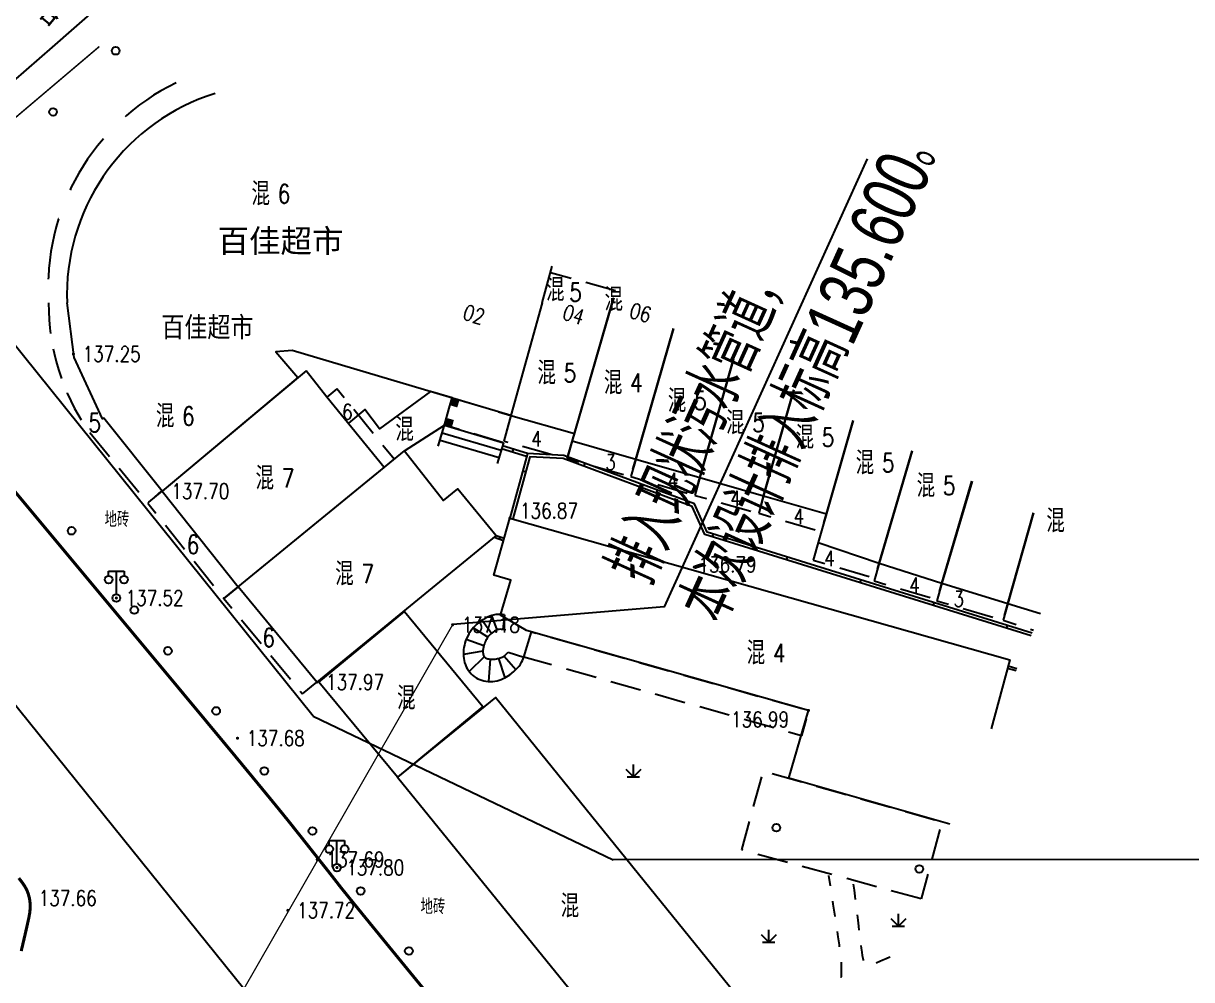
# Model space of a CAD drawing. Extents: x 529262 to 576451, y 2694391 to 2717535.
# Drawn here: x 566711.6 to 566787.5, y 2709708.6 to 2709770.7 of the extents above; entities that cross this region are included whole.
import ezdxf
from ezdxf.enums import TextEntityAlignment as Align
from ezdxf.xclip import XClip

# ---------------------------------------------------------------- set-up
doc = ezdxf.new("R2010")
doc.units = 0
doc.header["$XCLIPFRAME"] = 0
for name, pattern in [('X15', [6, 4, -2]), ('X5', [3, 2, -1]), ('X6', [2, 1, -1])]:
    doc.linetypes.add(name, pattern=pattern)
for name, color, linetype in [('a红线图', 1, 'Continuous'), ('DLDW', 8, 'Continuous'), ('DLSS', 4, 'Continuous'), ('GCD', 8, 'Continuous'), ('JMD', 8, 'Continuous'), ('PP-COM', 7, 'Continuous'), ('RD-中线', 40, 'Continuous'), ('RD-红线', 7, 'Continuous'), ('ZBTZ', 8, 'Continuous'), ('ZJ', 7, 'Continuous'), ('纵断_分栏文字', 7, 'Continuous')]:
    doc.layers.add(name, color=color, linetype=linetype)
doc.styles.add('HZ', font='rs.shx', dxfattribs={"width": 0.8, "bigfont": 'hztxt.shx'})
doc.styles.add('SMEDI', font='smsim.shx', dxfattribs={"width": 0.75, "height": 3.5, "bigfont": 'smfs.shx'})
doc.styles.add('等线体', font='simhei.ttf')

# ---------------------------------------------------------------- blocks, each defined once
blk = doc.blocks.new('A$C19FD0107')
at = {"layer": 'RD-中线', "color": 8, "linetype": 'Continuous'}
blk.add_lwpolyline([(-4580.139, 15692.554), (-4507.042, 15604.003, 0.001888), (-4505.593, 15602.261), (-4424.292, 15505.273, -0.004939), (-4420.53, 15500.694), (-4323.86, 15380.632, 0.004034), (-4320.794, 15376.886), (-4296.848, 15348.109, -0.00385), (-4293.92, 15344.535), (-4230.187, 15265.498)], format="xyb", dxfattribs=at)
at = {"layer": 'RD-中线', "color": 8, "linetype": 'Continuous', "flags": 128}
for points in [[(-4490.734, 14139.438, 0), (-4490.29, 14139.417)], [(-3818.251, 14086.168, 0), (-3817.74, 14086.169)]]:
    blk.add_lwpolyline(points, format="xyb", dxfattribs=at)
at = {"layer": 'RD-红线', "color": 8, "linetype": 'Continuous', "flags": 128}
for points in [[(-4287.869, 15375.634), (-4284.503, 15378.584), (-4253.031, 15406.179, -0.069315), (-4230.894, 15420.727), (-4170.666, 15449.304, 0.033388), (-4158.556, 15456.074), (-4086.593, 15502.865, 0.0325), (-4075.772, 15510.947)], [(-3794.908, 15321.652), (-3823.761, 15322.646, 0.003807), (-3833.351, 15322.903), (-3983.883, 15325.796, 0.004916), (-3996.271, 15325.912), (-4248.07, 15325.798)]]:
    blk.add_lwpolyline(points, format="xyb", dxfattribs=at)
at = {"layer": 'RD-红线', "color": 8, "flags": 128}
blk.add_lwpolyline([(-4267.556, 15335.122), (-4289.066, 15361.844)], dxfattribs=at)
at = {"layer": 'RD-红线', "color": 8, "linetype": 'Continuous'}
blk.add_lwpolyline([(-4267.556, 15335.122), (-4248.07, 15325.798, 0.227166)], format="xyb", dxfattribs=at)
blk = doc.blocks.new('GC200')
at = {"linetype": 'Continuous', "const_width": 0.2, "flags": 128}
blk.add_lwpolyline([(-0.1, 0, 1), (0.1, 0, 1)], format="xyb", close=True, dxfattribs=at)
blk = doc.blocks.new('gc097')
at = {"color": 8}
for p, q in [((-1, 2.9), (-1, 3.5)), ((-1, 3.5), (1, 3.5)), ((0, 0.5), (0, 3.5)), ((1, 3.5), (1, 2.9))]:
    blk.add_line(p, q, dxfattribs=at)
for centre in [(-1, 2.4), (1, 2.4), (0, 0)]:
    blk.add_circle(centre, 0.5, dxfattribs=at)
blk = doc.blocks.new('gc170')
at = {"color": 8, "linetype": 'Continuous'}
blk.add_circle((0, 0), 0.5, dxfattribs=at)
blk = doc.blocks.new('gc124')
at = {"color": 8}
for p, q in [((0, 0), (0, 1.6)), ((-1, 1), (0, 0)), ((-0.8, 0), (0.8, 0)), ((0, 0), (1, 1))]:
    blk.add_line(p, q, dxfattribs=at)
blk = doc.blocks.new('gc002')
at = {"color": 8, "const_width": 1}
blk.add_lwpolyline([(-0.5, 0), (0.5, 0)], dxfattribs=at)

msp = doc.modelspace()

# ---------------------------------------------------------------- linework, layer by layer
at = {"layer": 'a红线图', "color": 8, "linetype": 'Continuous', "lineweight": 0, "flags": 128}
msp.add_lwpolyline([(566640.215, 2709420.592), (566639.394, 2709439.134), (566650.551, 2709482.846), (566667.752, 2709540.108), (566678.845, 2709573.442), (566678.845, 2709573.442), (566689.312, 2709594.528), (566707.611, 2709631.396), (566710.408, 2709648.217), (566718.071, 2709694.303), (566739.511, 2709731.688)], dxfattribs=at)
msp.add_lwpolyline([(566640.215, 2709420.592), (566639.394, 2709439.134), (566650.551, 2709482.846), (566667.752, 2709540.108), (566678.845, 2709573.442), (566678.845, 2709573.442), (566689.312, 2709594.528), (566707.611, 2709631.396), (566710.408, 2709648.217), (566718.071, 2709694.303), (566739.511, 2709731.688)], dxfattribs=at)
msp.add_lwpolyline([(566640.215, 2709420.592), (566639.394, 2709439.134), (566650.551, 2709482.846), (566667.752, 2709540.108), (566678.845, 2709573.442), (566678.845, 2709573.442), (566689.312, 2709594.528), (566707.611, 2709631.396), (566710.408, 2709648.217), (566718.071, 2709694.303), (566739.511, 2709731.688)], dxfattribs=at)
msp.add_lwpolyline([(566640.215, 2709420.592), (566639.394, 2709439.134), (566650.551, 2709482.846), (566667.752, 2709540.108), (566678.845, 2709573.442), (566678.845, 2709573.442), (566689.312, 2709594.528), (566707.611, 2709631.396), (566710.408, 2709648.217), (566718.071, 2709694.303), (566739.511, 2709731.688)], dxfattribs=at)
at = {"layer": 'DLSS', "linetype": 'Continuous', "const_width": 0.1, "flags": 128}
msp.add_lwpolyline([(566716.538, 2709769.225), (566710.428, 2709764.051), (566707.283, 2709760.891), (566706.12, 2709759.042), (566705.105, 2709757.096), (566704.255, 2709755.205), (566703.344, 2709752.568)], dxfattribs=at)
msp.add_lwpolyline([(566716.538, 2709769.225), (566710.428, 2709764.051), (566707.283, 2709760.891), (566706.12, 2709759.042), (566705.105, 2709757.096), (566704.255, 2709755.205), (566703.344, 2709752.568)], dxfattribs=at)
at = {"layer": 'DLSS', "linetype": 'Continuous', "const_width": 0.2}
msp.add_lwpolyline([(566738.142, 2709707.365), (566736.643, 2709709.196), (566735.355, 2709710.77), (566734.279, 2709712.087), (566733.414, 2709713.148), (566732.761, 2709713.952), (566732.319, 2709714.5), (566732.088, 2709714.79), (566731.966, 2709714.95), (566731.846, 2709715.104), (566731.731, 2709715.252), (566731.619, 2709715.396), (566731.511, 2709715.533), (566731.407, 2709715.666), (566731.307, 2709715.793), (566731.21, 2709715.914), (566731.113, 2709716.035), (566731.013, 2709716.162), (566730.909, 2709716.293), (566730.801, 2709716.429), (566730.689, 2709716.571), (566730.573, 2709716.718), (566730.453, 2709716.869), (566730.33, 2709717.026), (566730.199, 2709717.192), (566730.058, 2709717.371), (566729.906, 2709717.563), (566729.744, 2709717.768), (566729.57, 2709717.987), (566729.386, 2709718.219), (566729.191, 2709718.463), (566728.986, 2709718.721), (566728.743, 2709719.025), (566728.435, 2709719.405), (566728.063, 2709719.862), (566727.625, 2709720.396), (566727.123, 2709721.007), (566726.556, 2709721.695), (566725.925, 2709722.46), (566725.229, 2709723.302), (566724.261, 2709724.468), (566722.816, 2709726.206), (566720.894, 2709728.515), (566718.494, 2709731.396), (566715.616, 2709734.848), (566712.261, 2709738.871), (566708.428, 2709743.467)], dxfattribs=at)
msp.add_lwpolyline([(566738.142, 2709707.365), (566736.643, 2709709.196), (566735.355, 2709710.77), (566734.279, 2709712.087), (566733.414, 2709713.148), (566732.761, 2709713.952), (566732.319, 2709714.5), (566732.088, 2709714.79), (566731.966, 2709714.95), (566731.846, 2709715.104), (566731.731, 2709715.252), (566731.619, 2709715.396), (566731.511, 2709715.533), (566731.407, 2709715.666), (566731.307, 2709715.793), (566731.21, 2709715.914), (566731.113, 2709716.035), (566731.013, 2709716.162), (566730.909, 2709716.293), (566730.801, 2709716.429), (566730.689, 2709716.571), (566730.573, 2709716.718), (566730.453, 2709716.869), (566730.33, 2709717.026), (566730.199, 2709717.192), (566730.058, 2709717.371), (566729.906, 2709717.563), (566729.744, 2709717.768), (566729.57, 2709717.987), (566729.386, 2709718.219), (566729.191, 2709718.463), (566728.986, 2709718.721), (566728.743, 2709719.025), (566728.435, 2709719.405), (566728.063, 2709719.862), (566727.625, 2709720.396), (566727.123, 2709721.007), (566726.556, 2709721.695), (566725.925, 2709722.46), (566725.229, 2709723.302), (566724.261, 2709724.468), (566722.816, 2709726.206), (566720.894, 2709728.515), (566718.494, 2709731.396), (566715.616, 2709734.848), (566712.261, 2709738.871), (566708.428, 2709743.467)], dxfattribs=at)
at = {"layer": 'DLSS', "linetype": 'Continuous', "const_width": 0.2, "elevation": 138.333, "flags": 128}
msp.add_lwpolyline([(566711.462, 2709710.472), (566711.557, 2709710.874), (566711.647, 2709711.262), (566711.734, 2709711.635), (566711.815, 2709711.994), (566711.893, 2709712.339), (566711.965, 2709712.668), (566712.021, 2709712.985), (566712.046, 2709713.29), (566712.04, 2709713.584), (566712.005, 2709713.867), (566711.938, 2709714.138), (566711.842, 2709714.398), (566711.715, 2709714.646), (566711.558, 2709714.883), (566711.306, 2709715.217)], dxfattribs=at)
msp.add_lwpolyline([(566711.462, 2709710.472), (566711.557, 2709710.874), (566711.647, 2709711.262), (566711.734, 2709711.635), (566711.815, 2709711.994), (566711.893, 2709712.339), (566711.965, 2709712.668), (566712.021, 2709712.985), (566712.046, 2709713.29), (566712.04, 2709713.584), (566712.005, 2709713.867), (566711.938, 2709714.138), (566711.842, 2709714.398), (566711.715, 2709714.646), (566711.558, 2709714.883), (566711.306, 2709715.217)], dxfattribs=at)
at = {"layer": 'DLSS', "linetype": 'X6', "flags": 128}
for points in [[(566755.27, 2709698.849), (566756.177, 2709699.555), (566756.98, 2709700.181), (566757.679, 2709700.729), (566758.274, 2709701.197), (566758.764, 2709701.586), (566759.15, 2709701.897), (566759.431, 2709702.128), (566759.609, 2709702.28), (566759.73, 2709702.389), (566759.844, 2709702.49), (566759.951, 2709702.584), (566760.05, 2709702.671), (566760.143, 2709702.75), (566760.228, 2709702.821), (566760.305, 2709702.886), (566760.375, 2709702.943), (566760.466, 2709703.02), (566760.604, 2709703.144), (566760.789, 2709703.317), (566761.022, 2709703.537), (566761.302, 2709703.805), (566761.63, 2709704.12), (566762.006, 2709704.483), (566762.429, 2709704.894), (566762.853, 2709705.318), (566763.231, 2709705.722), (566763.564, 2709706.106), (566763.851, 2709706.468), (566764.093, 2709706.81), (566764.289, 2709707.132), (566764.439, 2709707.433), (566764.544, 2709707.713), (566764.619, 2709707.987), (566764.68, 2709708.266), (566764.725, 2709708.55), (566764.756, 2709708.841), (566764.772, 2709709.138), (566764.774, 2709709.44), (566764.76, 2709709.749), (566764.732, 2709710.063), (566764.689, 2709710.423), (566764.63, 2709710.871), (566764.554, 2709711.404), (566764.462, 2709712.025), (566764.354, 2709712.732), (566764.23, 2709713.525), (566764.09, 2709714.406), (566763.933, 2709715.373)], [(566755.27, 2709698.849), (566756.177, 2709699.555), (566756.98, 2709700.181), (566757.679, 2709700.729), (566758.274, 2709701.197), (566758.764, 2709701.586), (566759.15, 2709701.897), (566759.431, 2709702.128), (566759.609, 2709702.28), (566759.73, 2709702.389), (566759.844, 2709702.49), (566759.951, 2709702.584), (566760.05, 2709702.671), (566760.143, 2709702.75), (566760.228, 2709702.821), (566760.305, 2709702.886), (566760.375, 2709702.943), (566760.466, 2709703.02), (566760.604, 2709703.144), (566760.789, 2709703.317), (566761.022, 2709703.537), (566761.302, 2709703.805), (566761.63, 2709704.12), (566762.006, 2709704.483), (566762.429, 2709704.894), (566762.853, 2709705.318), (566763.231, 2709705.722), (566763.564, 2709706.106), (566763.851, 2709706.468), (566764.093, 2709706.81), (566764.289, 2709707.132), (566764.439, 2709707.433), (566764.544, 2709707.713), (566764.619, 2709707.987), (566764.68, 2709708.266), (566764.725, 2709708.55), (566764.756, 2709708.841), (566764.772, 2709709.138), (566764.774, 2709709.44), (566764.76, 2709709.749), (566764.732, 2709710.063), (566764.689, 2709710.423), (566764.63, 2709710.871), (566764.554, 2709711.404), (566764.462, 2709712.025), (566764.354, 2709712.732), (566764.23, 2709713.525), (566764.09, 2709714.406), (566763.933, 2709715.373)], [(566765.532, 2709714.809), (566765.579, 2709714.431), (566765.626, 2709714.05), (566765.674, 2709713.664), (566765.722, 2709713.275), (566765.77, 2709712.882), (566765.819, 2709712.485), (566765.868, 2709712.085), (566765.917, 2709711.681), (566765.964, 2709711.296), (566766.007, 2709710.955), (566766.047, 2709710.657), (566766.083, 2709710.402), (566766.114, 2709710.191), (566766.142, 2709710.022), (566766.166, 2709709.897), (566766.186, 2709709.815), (566766.207, 2709709.759), (566766.233, 2709709.71), (566766.264, 2709709.669), (566766.3, 2709709.635), (566766.342, 2709709.608), (566766.389, 2709709.59), (566766.442, 2709709.578), (566766.499, 2709709.574), (566766.57, 2709709.581), (566766.663, 2709709.601), (566766.777, 2709709.633), (566766.913, 2709709.679), (566767.07, 2709709.738), (566767.249, 2709709.809), (566767.45, 2709709.894), (566767.672, 2709709.992), (566767.915, 2709710.108), (566768.16, 2709710.238)], [(566765.532, 2709714.809), (566765.579, 2709714.431), (566765.626, 2709714.05), (566765.674, 2709713.664), (566765.722, 2709713.275), (566765.77, 2709712.882), (566765.819, 2709712.485), (566765.868, 2709712.085), (566765.917, 2709711.681), (566765.964, 2709711.296), (566766.007, 2709710.955), (566766.047, 2709710.657), (566766.083, 2709710.402), (566766.114, 2709710.191), (566766.142, 2709710.022), (566766.166, 2709709.897), (566766.186, 2709709.815), (566766.207, 2709709.759), (566766.233, 2709709.71), (566766.264, 2709709.669), (566766.3, 2709709.635), (566766.342, 2709709.608), (566766.389, 2709709.59), (566766.442, 2709709.578), (566766.499, 2709709.574), (566766.57, 2709709.581), (566766.663, 2709709.601), (566766.777, 2709709.633), (566766.913, 2709709.679), (566767.07, 2709709.738), (566767.249, 2709709.809), (566767.45, 2709709.894), (566767.672, 2709709.992), (566767.915, 2709710.108), (566768.16, 2709710.238)]]:
    msp.add_lwpolyline(points, dxfattribs=at)
at = {"layer": 'JMD', "linetype": 'Continuous'}
for p, q in [((566738.565, 2709743.268), (566738.993, 2709744.723)), ((566738.565, 2709743.268), (566738.993, 2709744.723)), ((566738.565, 2709743.268), (566738.963, 2709744.621)), ((566738.565, 2709743.268), (566738.963, 2709744.621)), ((566738.963, 2709744.621), (566742.796, 2709743.494)), ((566738.963, 2709744.621), (566742.796, 2709743.494)), ((566738.681, 2709743.662), (566742.514, 2709742.535)), ((566738.681, 2709743.662), (566742.514, 2709742.535)), ((566738.822, 2709744.141), (566742.655, 2709743.015)), ((566738.822, 2709744.141), (566742.655, 2709743.015)), ((566742.796, 2709743.494), (566742.398, 2709742.142)), ((566742.796, 2709743.494), (566742.398, 2709742.142)), ((566743.428, 2709743.069), (566743.37, 2709742.878)), ((566743.428, 2709743.069), (566743.37, 2709742.878)), ((566748.097, 2709742.155), (566748.027, 2709741.967)), ((566748.097, 2709742.155), (566748.027, 2709741.967)), ((566744.052, 2709741.66), (566744.245, 2709741.607)), ((566744.052, 2709741.66), (566744.245, 2709741.607)), ((566752.785, 2709740.416), (566752.715, 2709740.229)), ((566752.785, 2709740.416), (566752.715, 2709740.229)), ((566743.221, 2709738.595), (566743.414, 2709738.543)), ((566743.221, 2709738.595), (566743.414, 2709738.543)), ((566742.562, 2709737.392, 137.965), (566742.515, 2709737.25, 137.965)), ((566742.562, 2709737.392, 137.965), (566742.515, 2709737.25, 137.965)), ((566756.423, 2709737.566), (566756.363, 2709737.376)), ((566756.423, 2709737.566), (566756.363, 2709737.376)), ((566761.244, 2709736.068), (566761.184, 2709735.878)), ((566761.244, 2709736.068), (566761.184, 2709735.878)), ((566766.012, 2709734.588), (566765.952, 2709734.397)), ((566766.012, 2709734.588), (566765.952, 2709734.397)), ((566770.772, 2709733.109), (566770.712, 2709732.919)), ((566770.772, 2709733.109), (566770.712, 2709732.919)), ((566742.38, 2709731.334), (566742.053, 2709732.274, -859.918)), ((566742.38, 2709731.334), (566742.053, 2709732.274, -859.918)), ((566742.863, 2709732.317, -859.918), (566742.763, 2709731.36)), ((566742.863, 2709732.317, -859.918), (566742.763, 2709731.36)), ((566741.415, 2709731.971, -859.918), (566742.03, 2709731.122)), ((566741.415, 2709731.971, -859.918), (566742.03, 2709731.122)), ((566775.539, 2709731.628), (566775.479, 2709731.438)), ((566775.539, 2709731.628), (566775.479, 2709731.438)), ((566741.778, 2709730.857), (566740.824, 2709731.46, -859.918)), ((566741.778, 2709730.857), (566740.824, 2709731.46, -859.918)), ((566740.385, 2709730.734, -859.918), (566741.533, 2709730.331)), ((566740.385, 2709730.734, -859.918), (566741.533, 2709730.331)), ((566741.468, 2709729.952), (566740.196, 2709729.737, -859.918)), ((566741.468, 2709729.952), (566740.196, 2709729.737, -859.918)), ((566741.556, 2709729.592), (566740.574, 2709728.627, -859.918)), ((566741.556, 2709729.592), (566740.574, 2709728.627, -859.918)), ((566741.926, 2709729.433), (566741.827, 2709727.987, -859.918)), ((566741.926, 2709729.433), (566741.827, 2709727.987, -859.918)), ((566742.47, 2709729.478), (566742.891, 2709728.221, -859.918)), ((566742.47, 2709729.478), (566742.891, 2709728.221, -859.918)), ((566742.837, 2709729.634), (566743.608, 2709728.753, -859.918)), ((566742.837, 2709729.634), (566743.608, 2709728.753, -859.918)), ((566743.109, 2709729.893), (566744.126, 2709729.573, -859.918)), ((566743.109, 2709729.893), (566744.126, 2709729.573, -859.918))]:
    msp.add_line(p, q, dxfattribs=at)
at = {"layer": 'JMD', "linetype": 'X15', "flags": 128}
msp.add_lwpolyline([(566721.534, 2709766.873, 0.30581), (566713.245, 2709752.578)], format="xyb", dxfattribs=at)
msp.add_lwpolyline([(566721.534, 2709766.873, 0.30581), (566713.245, 2709752.578)], format="xyb", dxfattribs=at)
at = {"layer": 'JMD', "linetype": 'Continuous', "flags": 128}
for points in [[(566724.063, 2709766.174, 0.010055), (566723.537, 2709765.998, 0.328247), (566714.445, 2709752.568)], [(566724.063, 2709766.174, 0.010055), (566723.537, 2709765.998, 0.328247), (566714.445, 2709752.568)], [(566742.96, 2709731.316, 0.082559), (566742.575, 2709731.371, 0.116372), (566742.307, 2709731.302, 0.053793), (566741.988, 2709731.088, 0.066219), (566741.778, 2709730.857, 0.051085), (566741.617, 2709730.565, 0.044968), (566741.5, 2709730.204, 0.07853), (566741.472, 2709729.785, 0.160492), (566741.556, 2709729.592, 0.121835), (566741.71, 2709729.486, 0.076322), (566742.001, 2709729.426, 0.04897), (566742.254, 2709729.437, 0.036739), (566742.585, 2709729.509, 0.085904), (566742.837, 2709729.634, 0.064322), (566743.109, 2709729.893)], [(566742.96, 2709731.316, 0.082559), (566742.575, 2709731.371, 0.116372), (566742.307, 2709731.302, 0.053793), (566741.988, 2709731.088, 0.066219), (566741.778, 2709730.857, 0.051085), (566741.617, 2709730.565, 0.044968), (566741.5, 2709730.204, 0.07853), (566741.472, 2709729.785, 0.160492), (566741.556, 2709729.592, 0.121835), (566741.71, 2709729.486, 0.076322), (566742.001, 2709729.426, 0.04897), (566742.254, 2709729.437, 0.036739), (566742.585, 2709729.509, 0.085904), (566742.837, 2709729.634, 0.064322), (566743.109, 2709729.893)]]:
    msp.add_lwpolyline(points, format="xyb", dxfattribs=at)
for points in [[(566745.309, 2709752.568), (566745.97, 2709754.956)], [(566745.309, 2709752.568), (566745.97, 2709754.956)], [(566745.309, 2709752.568), (566745.97, 2709754.956)], [(566745.309, 2709752.568), (566745.97, 2709754.956)], [(566749.961, 2709752.912), (566749.862, 2709752.568)], [(566749.961, 2709752.912), (566749.862, 2709752.568)], [(566745.309, 2709752.568), (566743.288, 2709745.268), (566729.066, 2709749.491), (566728.001, 2709749.405), (566729.437, 2709747.723), (566720.614, 2709740.339), (566716.828, 2709745.09), (566716.755, 2709745.037), (566714.901, 2709749.031), (566714.445, 2709752.568)], [(566745.309, 2709752.568), (566743.288, 2709745.268), (566729.066, 2709749.491), (566728.001, 2709749.405), (566729.437, 2709747.723), (566720.614, 2709740.339), (566716.828, 2709745.09), (566716.755, 2709745.037), (566714.901, 2709749.031), (566714.445, 2709752.568)], [(566744.306, 2709742.592), (566742.677, 2709743.09)], [(566744.306, 2709742.592), (566742.677, 2709743.09)], [(566744.358, 2709742.786), (566742.733, 2709743.282)], [(566744.358, 2709742.786), (566742.733, 2709743.282)], [(566777.081, 2709730.94), (566755.887, 2709737.523), (566755.068, 2709739.357), (566746.677, 2709742.468), (566744.509, 2709742.578), (566743.414, 2709738.543)], [(566777.081, 2709730.94), (566755.887, 2709737.523), (566755.068, 2709739.357), (566746.677, 2709742.468), (566744.509, 2709742.578), (566743.414, 2709738.543)]]:
    msp.add_lwpolyline(points, dxfattribs=at)
at = {"layer": 'JMD', "linetype": 'X5', "flags": 128}
for points, elevation in [([(566750.089, 2709753.355), (566745.851, 2709754.528)], 136.286), ([(566750.089, 2709753.355), (566745.851, 2709754.528)], 136.286), ([(566735.048, 2709741.892), (566735.702, 2709742.427), (566731.975, 2709746.982), (566731.324, 2709746.442)], -856.854), ([(566735.048, 2709741.892), (566735.702, 2709742.427), (566731.975, 2709746.982), (566731.324, 2709746.442)], -856.854), ([(566743.288, 2709745.268), (566742.826, 2709743.597), (566746.941, 2709742.461), (566747.413, 2709744.094)], 136.228), ([(566743.288, 2709745.268), (566742.826, 2709743.597), (566746.941, 2709742.461), (566747.413, 2709744.094)], 136.228), ([(566747.274, 2709743.614), (566746.941, 2709742.461), (566751.077, 2709741.293), (566751.405, 2709742.43)], 136.228), ([(566747.274, 2709743.614), (566746.941, 2709742.461), (566751.077, 2709741.293), (566751.405, 2709742.43)], 136.228), ([(566751.405, 2709742.43), (566751.077, 2709741.293), (566755.234, 2709740.071), (566755.565, 2709741.237)], 136.228), ([(566751.405, 2709742.43), (566751.077, 2709741.293), (566755.234, 2709740.071), (566755.565, 2709741.237)], 136.228), ([(566755.565, 2709741.237), (566755.234, 2709740.071), (566759.385, 2709738.915), (566759.707, 2709740.049)], 136.286), ([(566755.565, 2709741.237), (566755.234, 2709740.071), (566759.385, 2709738.915), (566759.707, 2709740.049)], 136.286), ([(566720.565, 2709740.339), (566719.689, 2709739.574), (566724.63, 2709733.371), (566725.555, 2709734.136)], 137.695), ([(566720.565, 2709740.339), (566719.689, 2709739.574), (566724.63, 2709733.371), (566725.555, 2709734.136)], 137.695), ([(566759.707, 2709740.049), (566759.385, 2709738.915), (566763.451, 2709737.727), (566763.782, 2709738.881)], 136.286), ([(566759.707, 2709740.049), (566759.385, 2709738.915), (566763.451, 2709737.727), (566763.782, 2709738.881)], 136.286), ([(566763.245, 2709737.011), (566762.915, 2709735.862), (566766.939, 2709734.705), (566767.22, 2709735.663)], 136.286), ([(566763.245, 2709737.011), (566762.915, 2709735.862), (566766.939, 2709734.705), (566767.22, 2709735.663)], 136.286), ([(566767.22, 2709735.663), (566766.882, 2709734.511), (566770.978, 2709733.309), (566771.292, 2709734.368)], 136.286), ([(566767.22, 2709735.663), (566766.882, 2709734.511), (566770.978, 2709733.309), (566771.292, 2709734.368)], 136.286), ([(566725.555, 2709734.136), (566724.63, 2709733.371), (566729.744, 2709727.182), (566730.669, 2709727.946)], 137.965), ([(566725.555, 2709734.136), (566724.63, 2709733.371), (566729.744, 2709727.182), (566730.669, 2709727.946)], 137.965), ([(566771.292, 2709734.368), (566770.951, 2709733.218), (566775.271, 2709731.968), (566775.576, 2709733.046)], 136.286), ([(566771.292, 2709734.368), (566770.951, 2709733.218), (566775.271, 2709731.968), (566775.576, 2709733.046)], 136.286), ([(566775.573, 2709733.047), (566775.271, 2709731.968), (566777.241, 2709731.313)], 136.286), ([(566775.573, 2709733.047), (566775.271, 2709731.968), (566777.241, 2709731.313)], 136.286)]:
    msp.add_lwpolyline(points, dxfattribs=dict(at, elevation=elevation))
at = {"layer": 'JMD', "linetype": 'Continuous', "flags": 128}
for points, elevation in [([(566749.862, 2709752.568), (566749.961, 2709752.912)], 136.676), ([(566749.862, 2709752.568), (566749.961, 2709752.912)], 136.676), ([(566745.309, 2709752.568), (566743.288, 2709745.268), (566747.413, 2709744.094), (566749.862, 2709752.568)], 136.228), ([(566745.309, 2709752.568), (566743.288, 2709745.268), (566747.413, 2709744.094), (566749.862, 2709752.568)], 136.228), ([(566749.862, 2709752.568), (566747.274, 2709743.614), (566751.405, 2709742.43), (566753.852, 2709750.92)], 136.228), ([(566749.862, 2709752.568), (566747.274, 2709743.614), (566751.405, 2709742.43), (566753.852, 2709750.92)], 136.228), ([(566753.852, 2709750.92), (566751.405, 2709742.43), (566755.565, 2709741.237), (566757.749, 2709748.924)], 136.228), ([(566753.852, 2709750.92), (566751.405, 2709742.43), (566755.565, 2709741.237), (566757.749, 2709748.924)], 136.228), ([(566757.749, 2709748.924), (566755.565, 2709741.237), (566759.707, 2709740.049), (566761.663, 2709746.92)], -858.933), ([(566757.749, 2709748.924), (566755.565, 2709741.237), (566759.707, 2709740.049), (566761.663, 2709746.92)], -858.933), ([(566736.361, 2709742.965), (566738.963, 2709744.621), (566739.281, 2709745.745), (566739.463, 2709746.404), (566738.063, 2709746.82), (566734.746, 2709744.401), (566733.797, 2709745.645), (566732.722, 2709744.767)], 137.965), ([(566736.361, 2709742.965), (566738.963, 2709744.621), (566739.281, 2709745.745), (566739.463, 2709746.404), (566738.063, 2709746.82), (566734.746, 2709744.401), (566733.797, 2709745.645), (566732.722, 2709744.767)], 137.965), ([(566761.663, 2709746.92), (566759.707, 2709740.049), (566763.782, 2709738.881), (566765.524, 2709744.943)], 136.286), ([(566761.663, 2709746.92), (566759.707, 2709740.049), (566763.782, 2709738.881), (566765.524, 2709744.943)], 136.286), ([(566765.524, 2709744.943), (566763.245, 2709737.011), (566767.22, 2709735.663), (566769.366, 2709742.975)], 136.286), ([(566765.524, 2709744.943), (566763.245, 2709737.011), (566767.22, 2709735.663), (566769.366, 2709742.975)], 136.286), ([(566769.366, 2709742.975), (566767.22, 2709735.663), (566771.275, 2709734.374), (566773.242, 2709740.99)], 136.286), ([(566769.366, 2709742.975), (566767.22, 2709735.663), (566771.275, 2709734.374), (566773.242, 2709740.99)], 136.286), ([(566773.251, 2709740.985), (566771.292, 2709734.368), (566775.576, 2709733.046), (566777.248, 2709738.939)], 136.286), ([(566773.251, 2709740.985), (566771.292, 2709734.368), (566775.576, 2709733.046), (566777.248, 2709738.939)], 136.286), ([(566771.815, 2709718.722), (566761.351, 2709721.698), (566762.622, 2709726.106), (566744.304, 2709731.297), (566742.608, 2709732.284), (566743.284, 2709734.566), (566742.172, 2709734.894), (566743.221, 2709738.595), (566775.712, 2709729.389), (566774.481, 2709724.907)], -859.918), ([(566771.815, 2709718.722), (566761.351, 2709721.698), (566762.622, 2709726.106), (566744.304, 2709731.297), (566742.608, 2709732.284), (566743.284, 2709734.566), (566742.172, 2709734.894), (566743.221, 2709738.595), (566775.712, 2709729.389), (566774.481, 2709724.907)], -859.918), ([(566777.246, 2709738.94), (566775.573, 2709733.047), (566777.705, 2709732.389)], 136.286), ([(566777.246, 2709738.94), (566775.573, 2709733.047), (566777.705, 2709732.389)], 136.286), ([(566742.187, 2709737.358), (566742.812, 2709737.151)], 137.965), ([(566742.187, 2709737.358), (566742.812, 2709737.151)], 137.965), ([(566742.325, 2709737.471), (566742.853, 2709737.296)], 137.965), ([(566742.325, 2709737.471), (566742.853, 2709737.296)], 137.965), ([(566776.105, 2709728.676), (566775.559, 2709728.834)], 136.17), ([(566776.105, 2709728.676), (566775.559, 2709728.834)], 136.17), ([(566776.165, 2709728.815), (566775.599, 2709728.979)], 136.17), ([(566776.165, 2709728.815), (566775.599, 2709728.979)], 136.17)]:
    msp.add_lwpolyline(points, dxfattribs=dict(at, elevation=elevation))
at = {"layer": 'JMD', "linetype": 'X5', "flags": 128}
msp.add_lwpolyline([(566713.245, 2709752.578, 0.155305), (566715.796, 2709744.313), (566719.689, 2709739.574), (566720.614, 2709740.339)], format="xyb", dxfattribs=at)
msp.add_lwpolyline([(566713.245, 2709752.578, 0.155305), (566715.796, 2709744.313), (566719.689, 2709739.574), (566720.614, 2709740.339)], format="xyb", dxfattribs=at)
at = {"layer": 'JMD', "linetype": 'Continuous', "flags": 128}
for points, elevation in [([(566729.979, 2709748.15), (566720.614, 2709740.339), (566725.555, 2709734.136), (566725.555, 2709734.136), (566735.048, 2709741.892), (566731.324, 2709746.442)], -856.653), ([(566729.979, 2709748.15), (566720.614, 2709740.339), (566725.555, 2709734.136), (566725.555, 2709734.136), (566735.048, 2709741.892), (566731.324, 2709746.442)], -856.653), ([(566730.669, 2709727.946), (566725.555, 2709734.136), (566736.361, 2709742.965), (566738.895, 2709739.731), (566739.845, 2709740.5), (566742.325, 2709737.471)], 137.965), ([(566730.669, 2709727.946), (566725.555, 2709734.136), (566736.361, 2709742.965), (566738.895, 2709739.731), (566739.845, 2709740.5), (566742.325, 2709737.471)], 137.965)]:
    msp.add_lwpolyline(points, close=True, dxfattribs=dict(at, elevation=elevation))
at = {"layer": 'JMD', "linetype": 'X5', "flags": 128}
msp.add_lwpolyline([(566742.796, 2709743.494), (566738.963, 2709744.621), (566739.463, 2709746.404), (566743.288, 2709745.268)], close=True, dxfattribs=at)
msp.add_lwpolyline([(566742.796, 2709743.494), (566738.963, 2709744.621), (566739.463, 2709746.404), (566743.288, 2709745.268)], close=True, dxfattribs=at)
at = {"layer": 'JMD', "flags": 128}
msp.add_lwpolyline([(566777.16, 2709731.125), (566756.033, 2709737.687), (566755.216, 2709739.515), (566746.718, 2709742.666), (566744.358, 2709742.786), (566743.221, 2709738.595)], dxfattribs=at)
msp.add_lwpolyline([(566777.16, 2709731.125), (566756.033, 2709737.687), (566755.216, 2709739.515), (566746.718, 2709742.666), (566744.358, 2709742.786), (566743.221, 2709738.595)], dxfattribs=at)
at = {"layer": 'JMD', "linetype": 'Continuous', "flags": 128}
for points in [[(566735.91, 2709721.775), (566730.812, 2709727.93), (566736.358, 2709732.522), (566741.455, 2709726.367)], [(566735.91, 2709721.775), (566730.812, 2709727.93), (566736.358, 2709732.522), (566741.455, 2709726.367)], [(566753.773, 2709699.765), (566760.046, 2709705.001), (566742.285, 2709726.936), (566735.91, 2709721.775)], [(566753.773, 2709699.765), (566760.046, 2709705.001), (566742.285, 2709726.936), (566735.91, 2709721.775)]]:
    msp.add_lwpolyline(points, close=True, dxfattribs=at)
at = {"layer": 'JMD', "linetype": 'Continuous', "elevation": -859.918, "flags": 128}
msp.add_lwpolyline([(566742.863, 2709732.317, 0.048378), (566742.376, 2709732.338, 0.071883), (566742.053, 2709732.274, 0.04453), (566741.494, 2709732.017, 0.05264), (566741.07, 2709731.713, 0.063582), (566740.647, 2709731.225, 0.059821), (566740.338, 2709730.614, 0.060527), (566740.209, 2709730.057, 0.060412), (566740.217, 2709729.485, 0.078547), (566740.38, 2709728.942, 0.079998), (566740.697, 2709728.484, 0.084565), (566741.136, 2709728.161, 0.084641), (566741.656, 2709728.002, 0.068706), (566742.249, 2709728.007, 0.072982), (566742.784, 2709728.168, 0.049508), (566743.217, 2709728.425, 0.039087), (566743.698, 2709728.841, 0.06252), (566743.91, 2709729.118, 0.04331), (566744.126, 2709729.573)], format="xyb", dxfattribs=at)
msp.add_lwpolyline([(566742.863, 2709732.317, 0.048378), (566742.376, 2709732.338, 0.071883), (566742.053, 2709732.274, 0.04453), (566741.494, 2709732.017, 0.05264), (566741.07, 2709731.713, 0.063582), (566740.647, 2709731.225, 0.059821), (566740.338, 2709730.614, 0.060527), (566740.209, 2709730.057, 0.060412), (566740.217, 2709729.485, 0.078547), (566740.38, 2709728.942, 0.079998), (566740.697, 2709728.484, 0.084565), (566741.136, 2709728.161, 0.084641), (566741.656, 2709728.002, 0.068706), (566742.249, 2709728.007, 0.072982), (566742.784, 2709728.168, 0.049508), (566743.217, 2709728.425, 0.039087), (566743.698, 2709728.841, 0.06252), (566743.91, 2709729.118, 0.04331), (566744.126, 2709729.573)], format="xyb", dxfattribs=at)
at = {"layer": 'JMD', "linetype": 'X5', "flags": 128}
for points, elevation in [([(566744.126, 2709729.573), (566744.612, 2709731.21), (566762.622, 2709726.106), (566762.156, 2709724.463)], -858.776), ([(566744.126, 2709729.573), (566744.612, 2709731.21), (566762.622, 2709726.106), (566762.156, 2709724.463)], -858.776), ([(566769.933, 2709713.866), (566758.279, 2709717.039), (566759.685, 2709722.175), (566771.295, 2709718.869)], -858.13), ([(566769.933, 2709713.866), (566758.279, 2709717.039), (566759.685, 2709722.175), (566771.295, 2709718.869)], -858.13)]:
    msp.add_lwpolyline(points, close=True, dxfattribs=dict(at, elevation=elevation))
at = {"layer": '纵断_分栏文字', "color": 3, "elevation": -133.75}
msp.add_lwpolyline([(566766.424, 2709761.931), (566753.243, 2709732.834), (566739.511, 2709731.688)], dxfattribs=at)

# ---------------------------------------------------------------- block references
at = {"layer": 'DLDW', "color": 252, "linetype": 'Continuous', "xscale": 0.5, "yscale": 0.5}
for p in [(566717.645, 2709733.404, 137.52), (566717.645, 2709733.404, 137.52), (566731.979, 2709715.895, 137.804), (566731.979, 2709715.895, 137.804)]:
    msp.add_blockref('gc097', p, dxfattribs=at)
at = {"layer": 'GCD', "linetype": 'Continuous'}
ref = msp.add_blockref('GC200', (566714.853, 2709749.254, 137.249), dxfattribs=dict(at, xscale=0.5, yscale=0.5, zscale=0.5))
ref.add_attrib('height', '137.25', dxfattribs={"linetype": 'Continuous', "height": 1, "style": 'HZ', "width": 0.8}).set_placement((566715.453, 2709749.254, 137.249), align=Align.MIDDLE_LEFT)
ref = msp.add_blockref('GC200', (566714.853, 2709749.254, 137.249), dxfattribs=dict(at, xscale=0.5, yscale=0.5, zscale=0.5))
ref.add_attrib('height', '137.25', dxfattribs={"linetype": 'Continuous', "height": 1, "style": 'HZ', "width": 0.8}).set_placement((566715.453, 2709749.254, 137.249), align=Align.MIDDLE_LEFT)
ref = msp.add_blockref('GC200', (566720.615, 2709740.339, 137.695), dxfattribs=dict(at, xscale=0.5, yscale=0.5, zscale=0.5))
ref.add_attrib('height', '137.70', dxfattribs={"linetype": 'Continuous', "height": 1, "style": 'HZ', "width": 0.8}).set_placement((566721.215, 2709740.339, 137.695), align=Align.MIDDLE_LEFT)
ref = msp.add_blockref('GC200', (566720.615, 2709740.339, 137.695), dxfattribs=dict(at, xscale=0.5, yscale=0.5, zscale=0.5))
ref.add_attrib('height', '137.70', dxfattribs={"linetype": 'Continuous', "height": 1, "style": 'HZ', "width": 0.8}).set_placement((566721.215, 2709740.339, 137.695), align=Align.MIDDLE_LEFT)
ref = msp.add_blockref('GC200', (566743.221, 2709738.595, 136.874), dxfattribs=dict(at, xscale=0.5, yscale=0.5, zscale=0.5))
ref.add_attrib('height', '136.87', dxfattribs={"linetype": 'Continuous', "height": 1, "style": 'HZ', "width": 0.8}).set_placement((566743.87, 2709739.074, 136.874), align=Align.MIDDLE_LEFT)
ref = msp.add_blockref('GC200', (566743.221, 2709738.595, 136.874), dxfattribs=dict(at, xscale=0.5, yscale=0.5, zscale=0.5))
ref.add_attrib('height', '136.87', dxfattribs={"linetype": 'Continuous', "height": 1, "style": 'HZ', "width": 0.8}).set_placement((566743.87, 2709739.074, 136.874), align=Align.MIDDLE_LEFT)
ref = msp.add_blockref('GC200', (566755.198, 2709735.415, 136.786), dxfattribs=dict(at, xscale=0.5, yscale=0.5, zscale=0.5))
ref.add_attrib('height', '136.79', dxfattribs={"linetype": 'Continuous', "height": 1, "style": 'HZ', "width": 0.8}).set_placement((566755.471, 2709735.576, 136.786), align=Align.MIDDLE_LEFT)
ref = msp.add_blockref('GC200', (566755.198, 2709735.415, 136.786), dxfattribs=dict(at, xscale=0.5, yscale=0.5, zscale=0.5))
ref.add_attrib('height', '136.79', dxfattribs={"linetype": 'Continuous', "height": 1, "style": 'HZ', "width": 0.8}).set_placement((566755.471, 2709735.576, 136.786), align=Align.MIDDLE_LEFT)
ref = msp.add_blockref('GC200', (566717.645, 2709733.404, 137.52), dxfattribs=dict(at, xscale=0.5, yscale=0.5, zscale=0.5))
ref.add_attrib('height', '137.52', dxfattribs={"linetype": 'Continuous', "height": 1, "style": 'HZ', "width": 0.8}).set_placement((566718.245, 2709733.404, 137.52), align=Align.MIDDLE_LEFT)
ref = msp.add_blockref('GC200', (566717.645, 2709733.404, 137.52), dxfattribs=dict(at, xscale=0.5, yscale=0.5, zscale=0.5))
ref.add_attrib('height', '137.52', dxfattribs={"linetype": 'Continuous', "height": 1, "style": 'HZ', "width": 0.8}).set_placement((566718.245, 2709733.404, 137.52), align=Align.MIDDLE_LEFT)
ref = msp.add_blockref('GC200', (566739.498, 2709731.67, 137.18), dxfattribs=dict(at, xscale=0.5, yscale=0.5, zscale=0.5))
ref.add_attrib('height', '137.18', dxfattribs={"linetype": 'Continuous', "height": 1, "style": 'HZ', "width": 0.8}).set_placement((566740.098, 2709731.67, 137.18), align=Align.MIDDLE_LEFT)
ref = msp.add_blockref('GC200', (566730.67, 2709727.946, 137.965), dxfattribs=dict(at, xscale=0.5, yscale=0.5, zscale=0.5))
ref.add_attrib('height', '137.97', dxfattribs={"linetype": 'Continuous', "height": 1, "style": 'HZ', "width": 0.8}).set_placement((566731.27, 2709727.946, 137.965), align=Align.MIDDLE_LEFT)
ref = msp.add_blockref('GC200', (566730.67, 2709727.946, 137.965), dxfattribs=dict(at, xscale=0.5, yscale=0.5, zscale=0.5))
ref.add_attrib('height', '137.97', dxfattribs={"linetype": 'Continuous', "height": 1, "style": 'HZ', "width": 0.8}).set_placement((566731.27, 2709727.946, 137.965), align=Align.MIDDLE_LEFT)
ref = msp.add_blockref('GC200', (566762.622, 2709726.106, 136.99), dxfattribs=dict(at, xscale=0.5, yscale=0.5, zscale=0.5))
ref.add_attrib('height', '136.99', dxfattribs={"linetype": 'Continuous', "height": 1, "style": 'HZ', "width": 0.8}).set_placement((566757.586, 2709725.521, 136.99), align=Align.MIDDLE_LEFT)
ref = msp.add_blockref('GC200', (566725.516, 2709724.298, 137.676), dxfattribs=dict(at, xscale=0.5, yscale=0.5, zscale=0.5))
ref.add_attrib('height', '137.68', dxfattribs={"linetype": 'Continuous', "height": 1, "style": 'HZ', "width": 0.8}).set_placement((566726.116, 2709724.298, 137.676), align=Align.MIDDLE_LEFT)
ref = msp.add_blockref('GC200', (566725.516, 2709724.298, 137.676), dxfattribs=dict(at, xscale=0.5, yscale=0.5, zscale=0.5))
ref.add_attrib('height', '137.68', dxfattribs={"linetype": 'Continuous', "height": 1, "style": 'HZ', "width": 0.8}).set_placement((566726.116, 2709724.298, 137.676), align=Align.MIDDLE_LEFT)
ref = msp.add_blockref('GC200', (566730.699, 2709716.42, 137.694), dxfattribs=dict(at, xscale=0.5, yscale=0.5, zscale=0.5))
ref.add_attrib('height', '137.69', dxfattribs={"linetype": 'Continuous', "height": 1, "style": 'HZ', "width": 0.8}).set_placement((566731.299, 2709716.42, 137.694), align=Align.MIDDLE_LEFT)
ref = msp.add_blockref('GC200', (566731.98, 2709715.895, 137.804), dxfattribs=dict(at, xscale=0.5, yscale=0.5, zscale=0.5))
ref.add_attrib('height', '137.80', dxfattribs={"linetype": 'Continuous', "height": 1, "style": 'HZ', "width": 0.8}).set_placement((566732.58, 2709715.895, 137.804), align=Align.MIDDLE_LEFT)
ref = msp.add_blockref('GC200', (566731.98, 2709715.895, 137.804), dxfattribs=dict(at, xscale=0.5, yscale=0.5, zscale=0.5))
ref.add_attrib('height', '137.80', dxfattribs={"linetype": 'Continuous', "height": 1, "style": 'HZ', "width": 0.8}).set_placement((566732.58, 2709715.895, 137.804), align=Align.MIDDLE_LEFT)
ref = msp.add_blockref('GC200', (566711.998, 2709713.913, 137.661), dxfattribs=dict(at, xscale=0.5, yscale=0.5, zscale=0.5))
ref.add_attrib('height', '137.66', dxfattribs={"linetype": 'Continuous', "height": 1, "style": 'HZ', "width": 0.8}).set_placement((566712.598, 2709713.913, 137.661), align=Align.MIDDLE_LEFT)
ref = msp.add_blockref('GC200', (566711.998, 2709713.913, 137.661), dxfattribs=dict(at, xscale=0.5, yscale=0.5, zscale=0.5))
ref.add_attrib('height', '137.66', dxfattribs={"linetype": 'Continuous', "height": 1, "style": 'HZ', "width": 0.8}).set_placement((566712.598, 2709713.913, 137.661), align=Align.MIDDLE_LEFT)
ref = msp.add_blockref('GC200', (566728.788, 2709713.118, 137.72), dxfattribs=dict(at, xscale=0.5, yscale=0.5, zscale=0.5))
ref.add_attrib('height', '137.72', dxfattribs={"linetype": 'Continuous', "height": 1, "style": 'HZ', "width": 0.8}).set_placement((566729.388, 2709713.118, 137.72), align=Align.MIDDLE_LEFT)
at = {"layer": 'JMD', "linetype": 'Continuous'}
for p, xscale, yscale, zscale, rotation in [((566739.632, 2709746.093), 0.5000000000124973, 0.5000000000124973, 0.5000000000124973, 343.46358523087), ((566739.632, 2709746.093), 0.5000000000124973, 0.5000000000124973, 0.5000000000124973, 343.46358523087), ((566739.271, 2709744.794), 0.5000000000732936, 0.5000000000732936, 0.5000000000732936, 344.3320391286305), ((566739.271, 2709744.794), 0.5000000000732936, 0.5000000000732936, 0.5000000000732936, 344.3320391286305)]:
    msp.add_blockref('gc002', p, dxfattribs=dict(at, xscale=xscale, yscale=yscale, zscale=zscale, rotation=rotation))
at = {"layer": 'JMD', "linetype": 'Continuous', "xscale": 0.5, "yscale": 0.5}
for p in [(566760.533, 2709718.484, 136.99), (566760.533, 2709718.484, 136.99), (566769.821, 2709715.811, 136.97), (566769.821, 2709715.811, 136.97)]:
    msp.add_blockref('gc170', p, dxfattribs=at)
at = {"layer": 'PP-COM'}
ref = msp.add_blockref('A$C19FD0107', (570997.993, 2694390.603), dxfattribs=at)
XClip(ref).set_block_clipping_path([(-9366.4383134884, 14428.6043910822), (-3328.4480743363, 17452.7484863754)])
at = {"layer": 'ZBTZ', "linetype": 'Continuous', "xscale": 0.4999999998830395, "yscale": 0.4999999998830395, "zscale": 0.4999999998830395, "rotation": 48.51296865079691}
for p in [(566717.599, 2709768.947), (566717.599, 2709768.947), (566713.533, 2709764.98, 136.967), (566713.533, 2709764.98, 136.967)]:
    msp.add_blockref('gc170', p, dxfattribs=at)
at = {"layer": 'ZBTZ', "linetype": 'Continuous', "xscale": 0.5000000000180488, "yscale": 0.5000000000180488, "rotation": 128.7673389477858}
for p in [(566714.735, 2709737.771), (566714.735, 2709737.771), (566718.812, 2709732.621), (566718.812, 2709732.621), (566720.997, 2709729.974), (566720.997, 2709729.974), (566724.128, 2709726.075), (566724.128, 2709726.075), (566727.258, 2709722.177), (566727.258, 2709722.177), (566730.389, 2709718.278), (566730.389, 2709718.278), (566733.52, 2709714.38), (566733.52, 2709714.38), (566736.651, 2709710.481), (566736.651, 2709710.481)]:
    msp.add_blockref('gc170', p, dxfattribs=at)
at = {"layer": 'ZBTZ', "linetype": 'Continuous', "xscale": 0.5, "yscale": 0.5}
for p in [(566751.248, 2709721.785), (566751.248, 2709721.785), (566768.461, 2709712.09), (566768.461, 2709712.09), (566760.037, 2709711.043), (566760.037, 2709711.043)]:
    msp.add_blockref('gc124', p, dxfattribs=at)

# ---------------------------------------------------------------- texts
at = {"layer": 'JMD', "linetype": 'Continuous', "style": 'HZ', "width": 0.8}
for p in [(566727.623, 2709759.657), (566727.623, 2709759.657), (566746.764, 2709753.432), (566746.764, 2709753.432), (566750.565, 2709752.795), (566750.565, 2709752.795), (566746.207, 2709748.026), (566746.207, 2709748.026), (566750.522, 2709747.385), (566750.522, 2709747.385), (566754.675, 2709746.219), (566754.675, 2709746.219), (566721.416, 2709745.224), (566721.416, 2709745.224), (566736.976, 2709744.345), (566736.976, 2709744.345), (566758.462, 2709744.793), (566758.462, 2709744.793), (566762.984, 2709743.843), (566762.984, 2709743.843), (566766.887, 2709742.185), (566766.887, 2709742.185), (566727.888, 2709741.189), (566727.888, 2709741.189), (566770.849, 2709740.7), (566770.849, 2709740.7), (566779.278, 2709738.418), (566779.278, 2709738.418), (566733.066, 2709734.972), (566733.066, 2709734.972), (566759.804, 2709729.837), (566759.804, 2709729.837), (566737.084, 2709726.903), (566737.084, 2709726.903), (566747.717, 2709713.404), (566747.717, 2709713.404)]:
    msp.add_text('混', height=1.5, dxfattribs=at).set_placement(p, align=Align.MIDDLE_RIGHT)
for s, height, p in [('6', 1.2, (566728.123, 2709759.657)), ('6', 1.2, (566728.123, 2709759.657)), ('5', 1.2, (566747.073, 2709753.263)), ('5', 1.2, (566747.073, 2709753.263)), ('5', 1.2, (566746.707, 2709748.026)), ('5', 1.2, (566746.707, 2709748.026)), ('4', 1.2, (566751.022, 2709747.385)), ('4', 1.2, (566751.022, 2709747.385)), ('5', 1.2, (566755.175, 2709746.219)), ('5', 1.2, (566755.175, 2709746.219)), ('6', 1, (566732.31, 2709745.498)), ('6', 1, (566732.31, 2709745.498)), ('5', 1.2, (566715.831, 2709744.783)), ('5', 1.2, (566715.831, 2709744.783)), ('6', 1.2, (566721.916, 2709745.224)), ('6', 1.2, (566721.916, 2709745.224)), ('5', 1.2, (566758.962, 2709744.793)), ('5', 1.2, (566758.962, 2709744.793)), ('5', 1.2, (566763.484, 2709743.843)), ('5', 1.2, (566763.484, 2709743.843)), ('4', 1, (566744.608, 2709743.736)), ('4', 1, (566744.608, 2709743.736)), ('3', 1, (566749.412, 2709742.222)), ('3', 1, (566749.412, 2709742.222)), ('5', 1.2, (566767.387, 2709742.185)), ('5', 1.2, (566767.387, 2709742.185)), ('7', 1.2, (566728.388, 2709741.189)), ('7', 1.2, (566728.388, 2709741.189)), ('4', 1, (566753.465, 2709741.027)), ('4', 1, (566753.465, 2709741.027)), ('5', 1.2, (566771.349, 2709740.7)), ('5', 1.2, (566771.349, 2709740.7)), ('4', 1, (566757.541, 2709739.865)), ('4', 1, (566757.541, 2709739.865)), ('4', 1, (566761.655, 2709738.708)), ('4', 1, (566761.655, 2709738.708)), ('6', 1.2, (566722.218, 2709736.892)), ('6', 1.2, (566722.218, 2709736.892)), ('4', 1, (566763.644, 2709735.976)), ('4', 1, (566763.644, 2709735.976)), ('7', 1.2, (566733.566, 2709734.972)), ('7', 1.2, (566733.566, 2709734.972)), ('4', 1, (566769.166, 2709734.227)), ('4', 1, (566769.166, 2709734.227)), ('3', 1, (566772.042, 2709733.341)), ('3', 1, (566772.042, 2709733.341)), ('6', 1.2, (566727.13, 2709730.834)), ('6', 1.2, (566727.13, 2709730.834)), ('4', 1.2, (566760.304, 2709729.837)), ('4', 1.2, (566760.304, 2709729.837))]:
    msp.add_text(s, height=height, dxfattribs=at).set_placement(p, align=Align.MIDDLE_LEFT)
at = {"layer": 'ZJ', "color": 8, "linetype": 'Continuous', "style": '等线体'}
msp.add_text('路', height=1.5, rotation=320.73282, dxfattribs=at).set_placement((566713.244, 2709771.758), align=Align.MIDDLE)
msp.add_text('路', height=1.5, rotation=320.73282, dxfattribs=at).set_placement((566713.244, 2709771.758), align=Align.MIDDLE)
at = {"layer": 'ZJ', "color": 8, "linetype": 'Continuous'}
for style, p in [('等线体', (566728.313, 2709756.633)), ('等线体', (566728.313, 2709756.633)), ('HZ', (566723.562, 2709751.04)), ('HZ', (566723.562, 2709751.04))]:
    msp.add_text('百佳超市', height=1.5, dxfattribs=dict(at, style=style)).set_placement(p, align=Align.MIDDLE)
at = {"layer": 'ZJ', "color": 8, "linetype": 'Continuous', "style": 'HZ', "width": 0.8}
for s, rotation, p in [('02', 342.20952, (566740.884, 2709751.814)), ('02', 342.20952, (566740.884, 2709751.814)), ('04', 342.20952, (566747.365, 2709751.814)), ('04', 342.20952, (566747.365, 2709751.814)), ('06', 344.34411, (566751.705, 2709751.936)), ('06', 344.34411, (566751.705, 2709751.936))]:
    msp.add_text(s, height=1, rotation=rotation, dxfattribs=at).set_placement(p, align=Align.MIDDLE)
for p in [(566717.682, 2709738.563), (566717.682, 2709738.563), (566738.215, 2709713.415), (566738.215, 2709713.415)]:
    msp.add_text('地砖', height=1, dxfattribs=at).set_placement(p, align=Align.MIDDLE)
at = {"layer": '纵断_分栏文字', "color": 3, "style": 'SMEDI', "width": 0.75}
for s, p in [('本次设计排入标高135.600。', (566757.227, 2709731.501, -133.75)), ('排入现状污水管道，', (566752.498, 2709733.997, -133.75))]:
    msp.add_text(s, height=3.5, rotation=65.63129, dxfattribs=at).set_placement(p)

doc.saveas('drawing.dxf')
